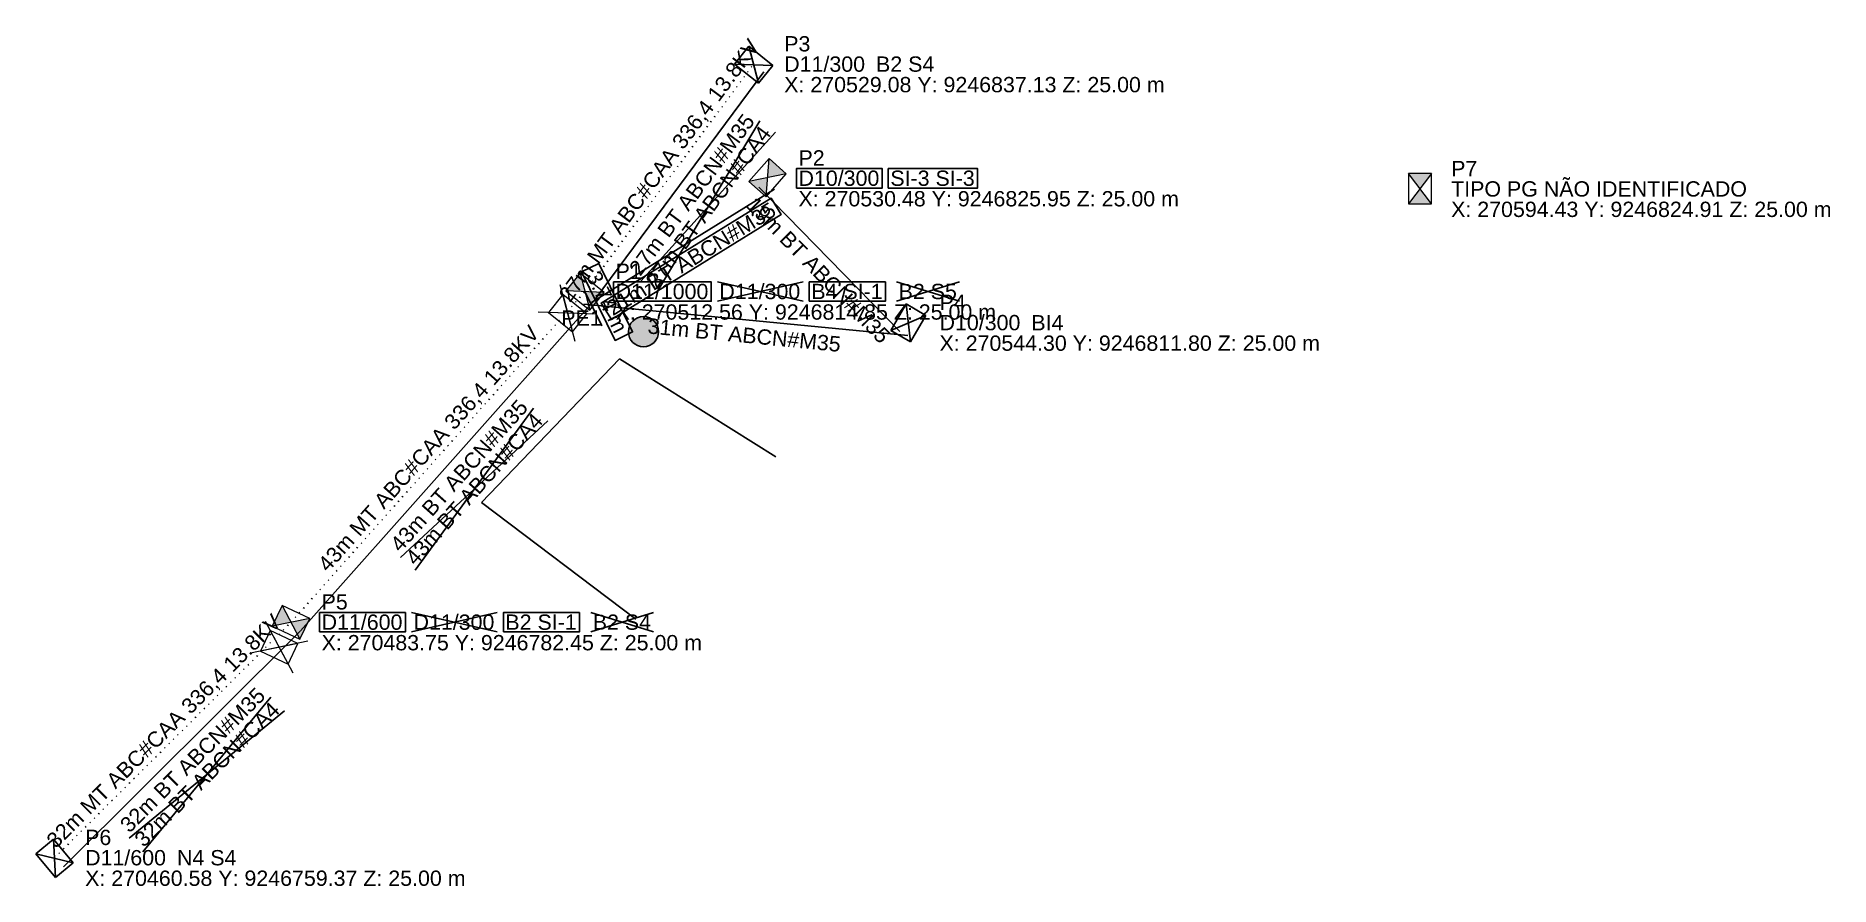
# Model space of a CAD drawing. Header units: metres. Extents: x 270459 to 270635, y 9246757 to 9246840.
import ezdxf
from ezdxf.enums import TextEntityAlignment as Align

# ---------------------------------------------------------------- set-up
doc = ezdxf.new("R2010")
doc.units = ezdxf.units.M
doc.linetypes.add('DOT', pattern=[0.508, 0, -0.508])
for name, color, linetype in [('LINHAS', 7, 'CONTINUOUS'), ('PONTO DE ENTREGA', 8, 'CONTINUOUS'), ('PONTO FOTO', 4, 'CONTINUOUS'), ('POSTE', 3, 'CONTINUOUS'), ('Poste dt', 3, 'Continuous'), ('Poste Existente', 3, 'Continuous'), ('REDE PRIMARIA - Manter', 1, 'DOT'), ('REDE SECUNDARIA - Instalar', 5, 'CONTINUOUS'), ('REDE SECUNDARIA - Manter', 5, 'CONTINUOUS'), ('REDE SECUNDARIA - Substituir', 5, 'CONTINUOUS'), ('TEXTOS A IMPLANTAR', 1, 'CONTINUOUS'), ('TEXTOS A REMOVER', 7, 'CONTINUOUS'), ('TEXTOS A SUBSTIRUIR', 7, 'CONTINUOUS'), ('TEXTOS EXISTENTES', 7, 'CONTINUOUS')]:
    doc.layers.add(name, color=color, linetype=linetype)
doc.styles.add('ARIAL', font='arial.ttf')

# ---------------------------------------------------------------- blocks, each defined once
blk = doc.blocks.new('PosteDtSubstituir')
at = {"linetype": 'CONTINUOUS', "lineweight": 0}
h = blk.add_hatch(color=3, dxfattribs=at)
h.paths.add_polyline_path([(1.12, -1.5), (0, 0), (-1.12, -1.5)], flags=0)
h.paths.add_polyline_path([(1.12, 1.5), (-1.12, 1.5), (0, 0)], flags=0)
at = {"color": 1, "lineweight": 0}
for p, q in [((-0.98, -2.3), (-4.44, 2.29)), ((-4.42, -2.32), (-1, 2.3))]:
    blk.add_line(p, q, dxfattribs=at)
at = {"color": 3, "lineweight": 0}
for p, q in [((-3.83, 1.49), (-3.83, -1.51)), ((-1.59, 1.49), (-3.83, 1.49)), ((-1.59, -1.51), (-3.83, 1.49)), ((-1.59, 1.49), (-3.83, -1.51)), ((-1.59, -1.51), (-1.59, 1.49)), ((1.12, 1.5), (-1.12, -1.5)), ((1.12, -1.5), (-1.12, 1.5)), ((1.12, 1.5), (-1.12, 1.5)), ((-1.12, 1.5), (-1.12, -1.5)), ((1.12, -1.5), (1.12, 1.5)), ((-3.83, -1.51), (-1.59, -1.51)), ((-1.12, -1.5), (1.12, -1.5))]:
    blk.add_line(p, q, dxfattribs=at)
blk = doc.blocks.new('dtp')
at = {"linetype": 'Continuous', "lineweight": 0, "ltscale": 0.01}
h = blk.add_hatch(color=0, dxfattribs=at)
h.paths.add_polyline_path([(-1.12, 1.5), (0, 0), (1.12, 1.5)])
h.paths.add_polyline_path([(-1.12, -1.5), (1.12, -1.5), (0, 0)])
at = {"color": 0, "lineweight": 0}
for p, q in [((-1.12, -1.5), (1.12, 1.5)), ((-1.12, 1.5), (1.12, -1.5)), ((1.12, 1.5), (-1.12, 1.5)), ((-1.12, 1.5), (-1.12, -1.5)), ((1.12, -1.5), (1.12, 1.5)), ((-1.12, -1.5), (1.12, -1.5))]:
    blk.add_line(p, q, dxfattribs=at)
blk = doc.blocks.new('PosteDtProjetado')
at = {"layer": 'Poste dt', "rotation": 180}
blk.add_blockref('dtp', (-0.05948, 0.026162), dxfattribs=at)
at = {"layer": 'poste', "ltscale": 0.01}
for tag, p in [('MODELO', (-3.273471, 2.731691)), ('COD', (1.964351, -1.493983))]:
    blk.add_attdef(tag, p, '', height=1.6, dxfattribs=at)
blk = doc.blocks.new('dt')
at = {"color": 0}
for p, q in [((1.120087, 1.5), (-1.120087, 1.5)), ((-1.120087, 1.5), (-1.120087, -1.5)), ((-1.120087, 1.5), (1.120087, -1.5)), ((-1.120087, -1.5), (1.120087, 1.5)), ((1.120087, -1.5), (1.120087, 1.5)), ((-1.120087, -1.5), (1.120087, -1.5))]:
    blk.add_line(p, q, dxfattribs=at)
for tag, p in [('MODELO', (-2.878805, 2.548923)), ('COD', (1.996674, -1.514935))]:
    blk.add_attdef(tag, p, '', height=1.6, dxfattribs=at)
blk = doc.blocks.new('PosteDtExistente')
at = {"layer": 'Poste Existente', "rotation": 180}
blk.add_blockref('dt', (-0.036594, -0.043517), dxfattribs=at)
at = {"layer": 'poste'}
for tag, p in [('MODELO', (-2.878805, 2.548923)), ('COD', (1.996674, -1.514935))]:
    blk.add_attdef(tag, p, '', height=1.6, dxfattribs=at)
blk = doc.blocks.new('PontoEntrega', base_point=(8.56, 3.62))
h = blk.add_hatch(color=1)
h.dxf.hatch_style = 1
h.paths.add_polyline_path([(14.13, 3.03, 1), (11.17, 3.03, 1)])
at = {"color": 1}
blk.add_circle((12.65, 3.03), 1.48, dxfattribs=at)

msp = doc.modelspace()

# ---------------------------------------------------------------- linework, layer by layer
at = {"color": 1, "linetype": 'CONTINUOUS'}
for p, q in [((270519.57, 9246814.74), (270529.7, 9246831.59)), ((270531.22, 9246830.46), (270518.04, 9246815.87)), ((270525.53, 9246813.9), (270533.94, 9246815.8)), ((270533.94, 9246813.9), (270525.53, 9246815.8)), ((270543.09, 9246813.9), (270549.26, 9246815.8)), ((270549.26, 9246813.9), (270543.09, 9246815.8)), ((270495.91, 9246787.55), (270507.5, 9246803.44)), ((270508.92, 9246802.18), (270494.49, 9246788.81)), ((270495.56, 9246781.5), (270503.96, 9246783.4)), ((270503.96, 9246781.5), (270495.56, 9246783.4)), ((270513.12, 9246781.5), (270519.28, 9246783.4)), ((270519.28, 9246781.5), (270513.12, 9246783.4)), ((270469.25, 9246759.97), (270481.78, 9246775.12)), ((270483.12, 9246773.78), (270467.91, 9246761.31))]:
    msp.add_line(p, q, dxfattribs=at)
at = {"layer": 'LINHAS'}
for p, q in [((270515.93, 9246808.25), (270502.42, 9246794.17)), ((270531.27, 9246798.67), (270515.93, 9246808.25)), ((270502.42, 9246794.17), (270517.53, 9246782.75))]:
    msp.add_line(p, q, dxfattribs=at)
at = {"layer": 'PONTO DE ENTREGA'}
msp.add_line((270512.56, 9246814.85), (270514.2, 9246811.51), dxfattribs=at)
msp.add_lwpolyline([(270512.23, 9246816.78), (270515.51, 9246810.07), (270517.22, 9246810.9), (270513.93, 9246817.61), (270512.23, 9246816.78)], close=True, dxfattribs=at)
at = {"layer": 'REDE PRIMARIA - Manter'}
for points in [[(270512.56, 9246814.85), (270529.08, 9246837.13)], [(270483.75, 9246782.45), (270512.56, 9246814.85)], [(270460.58, 9246759.37), (270483.75, 9246782.45)]]:
    msp.add_lwpolyline(points, dxfattribs=at)
at = {"layer": 'REDE SECUNDARIA - Instalar'}
msp.add_lwpolyline([(270513.21, 9246813.79), (270531.14, 9246824.89)], dxfattribs=at)
at = {"layer": 'REDE SECUNDARIA - Manter'}
for points in [[(270529.59, 9246825.08), (270543.41, 9246810.93)], [(270512.44, 9246813.61), (270544.18, 9246810.55)]]:
    msp.add_lwpolyline(points, dxfattribs=at)
at = {"layer": 'REDE SECUNDARIA - Substituir'}
for points in [[(270513.56, 9246814.11), (270530.08, 9246836.39)], [(270484.69, 9246781.62), (270513.49, 9246814.02)], [(270461.46, 9246758.48), (270484.64, 9246781.57)]]:
    msp.add_lwpolyline(points, dxfattribs=at)
at = {"layer": 'TEXTOS A IMPLANTAR'}
for points in [[(270533.28, 9246825), (270541.68, 9246825), (270541.68, 9246826.9), (270533.28, 9246826.9), (270533.28, 9246825)], [(270542.28, 9246825), (270551.03, 9246825), (270551.03, 9246826.9), (270542.28, 9246826.9), (270542.28, 9246825)], [(270515.15, 9246812.11), (270531.79, 9246822.41), (270530.79, 9246824.02), (270514.15, 9246813.72), (270515.15, 9246812.11)], [(270515.36, 9246813.9), (270524.93, 9246813.9), (270524.93, 9246815.8), (270515.36, 9246815.8), (270515.36, 9246813.9)], [(270534.54, 9246813.9), (270541.99, 9246813.9), (270541.99, 9246815.8), (270534.54, 9246815.8), (270534.54, 9246813.9)], [(270486.55, 9246781.5), (270494.96, 9246781.5), (270494.96, 9246783.4), (270486.55, 9246783.4), (270486.55, 9246781.5)], [(270504.56, 9246781.5), (270512.02, 9246781.5), (270512.02, 9246783.4), (270504.56, 9246783.4), (270504.56, 9246781.5)]]:
    msp.add_lwpolyline(points, close=True, dxfattribs=at)

# ---------------------------------------------------------------- block references
for name, p, rotation in [('PosteDtExistente', (270529.08, 9246837.13), 51.091916449621294), ('PosteDtProjetado', (270530.48, 9246825.95), 318.6767946351246), ('PosteDtSubstituir', (270512.56, 9246814.85), 51.023000000000025), ('PosteDtExistente', (270544.3, 9246811.8), 330), ('PosteDtSubstituir', (270483.75, 9246782.45), 64.70554412398485), ('PosteDtExistente', (270460.58, 9246759.37), 39.79013433471863)]:
    msp.add_blockref(name, p, dxfattribs=dict(rotation=rotation))
msp.add_blockref('PosteDtProjetado', (270594.43, 9246824.91))
at = {"layer": 'PONTO DE ENTREGA'}
msp.add_blockref('PontoEntrega', (270514.2, 9246811.51), dxfattribs=at)

# ---------------------------------------------------------------- texts
at = {"style": 'Arial'}
for s, p in [('X: 270529.08 Y: 9246837.13 Z: 25.00 m', (270532.08, 9246835.13)), ('TIPO PG NÃO IDENTIFICADO', (270597.43, 9246824.91)), ('X: 270530.48 Y: 9246825.95 Z: 25.00 m', (270533.48, 9246823.95)), ('X: 270594.43 Y: 9246824.91 Z: 25.00 m', (270597.43, 9246822.91)), ('X: 270512.56 Y: 9246814.85 Z: 25.00 m', (270515.56, 9246812.85)), ('X: 270544.30 Y: 9246811.80 Z: 25.00 m', (270547.3, 9246809.8)), ('X: 270483.75 Y: 9246782.45 Z: 25.00 m', (270486.75, 9246780.45)), ('X: 270460.58 Y: 9246759.37 Z: 25.00 m', (270463.58, 9246757.37))]:
    msp.add_text(s, height=1.5, dxfattribs=at).set_placement(p, align=Align.MIDDLE_LEFT)
at = {"layer": 'PONTO DE ENTREGA', "style": 'Arial'}
msp.add_text('PE1', height=1.5, dxfattribs=at).set_placement((270514.2, 9246811.51), align=Align.RIGHT)
at = {"layer": 'PONTO DE ENTREGA', "insert": (270514.72, 9246813.84), "char_height": 1.5, "attachment_point": 5, "rotation": 296.1177, "style": 'Arial'}
msp.add_mtext('3.74 m', dxfattribs=at)
at = {"layer": 'PONTO FOTO', "style": 'Arial'}
for s, p in [('P3', (270532.08, 9246839.13)), ('P2', (270533.48, 9246827.95)), ('P7', (270597.43, 9246826.91)), ('P1', (270515.56, 9246816.85)), ('P4', (270547.3, 9246813.8)), ('P5', (270486.75, 9246784.45)), ('P6', (270463.58, 9246761.37))]:
    msp.add_text(s, height=1.5, dxfattribs=at).set_placement(p, align=Align.MIDDLE_LEFT)
at = {"layer": 'TEXTOS A IMPLANTAR', "char_height": 1.5, "attachment_point": 4, "style": 'Arial'}
for s, insert in [('D10/300', (270533.48, 9246825.95)), ('SI-3 SI-3', (270542.48, 9246825.95)), ('D11/1000', (270515.56, 9246814.85)), ('B4 SI-1', (270534.74, 9246814.85)), ('D11/600', (270486.75, 9246782.45)), ('B2 SI-1', (270504.76, 9246782.45))]:
    msp.add_mtext(s, dxfattribs=dict(at, insert=insert))
at = {"layer": 'TEXTOS A IMPLANTAR', "insert": (270522.57, 9246818.7), "char_height": 1.5, "attachment_point": 2, "rotation": 31.7613, "style": 'Arial'}
msp.add_mtext('21m BT ABCN#M35', dxfattribs=at)
at = {"layer": 'TEXTOS A REMOVER', "char_height": 1.5, "attachment_point": 4, "style": 'Arial'}
for s, insert in [('D11/300', (270525.73, 9246814.85)), ('B2 S5', (270543.29, 9246814.85)), ('D11/300', (270495.76, 9246782.45)), ('B2 S4', (270513.32, 9246782.45))]:
    msp.add_mtext(s, dxfattribs=dict(at, insert=insert))
at = {"layer": 'TEXTOS A SUBSTIRUIR', "char_height": 1.5, "attachment_point": 2, "style": 'Arial'}
for s, insert, rotation in [('27m BT ABCN#M35', (270522.42, 9246824.8), 53.444), ('27m BT ABCN#CA4', (270524.03, 9246823.61), 53.444), ('43m BT ABCN#M35', (270499.65, 9246797.32), 48.3648), ('43m BT ABCN#CA4', (270501.14, 9246796), 48.3648), ('32m BT ABCN#M35', (270473.58, 9246769.49), 44.8852), ('32m BT ABCN#CA4', (270474.99, 9246768.08), 44.8852)]:
    msp.add_mtext(s, dxfattribs=dict(at, insert=insert, rotation=rotation))
at = {"layer": 'TEXTOS EXISTENTES', "char_height": 1.5, "attachment_point": 2, "style": 'Arial'}
for s, insert, rotation in [('27m MT ABC#CAA 336,4 13.8KV', (270519.21, 9246827.18), 53.444), ('19m BT ABCN#M35', (270535.96, 9246817.48), 314.321), ('43m MT ABC#CAA 336,4 13.8KV', (270496.66, 9246799.98), 48.3648), ('31m BT ABCN#M35', (270528.24, 9246811.34), 354.504), ('32m MT ABC#CAA 336,4 13.8KV', (270470.75, 9246772.33), 44.8852)]:
    msp.add_mtext(s, dxfattribs=dict(at, insert=insert, rotation=rotation))
at = {"layer": 'TEXTOS EXISTENTES', "char_height": 1.5, "attachment_point": 4, "style": 'Arial'}
for s, insert in [('D11/300', (270532.08, 9246837.13)), ('B2 S4', (270541.08, 9246837.13)), ('D10/300', (270547.3, 9246811.8)), ('BI4', (270556.3, 9246811.8)), ('D11/600', (270463.58, 9246759.37)), ('N4 S4', (270472.58, 9246759.37))]:
    msp.add_mtext(s, dxfattribs=dict(at, insert=insert))

doc.saveas('drawing.dxf')
